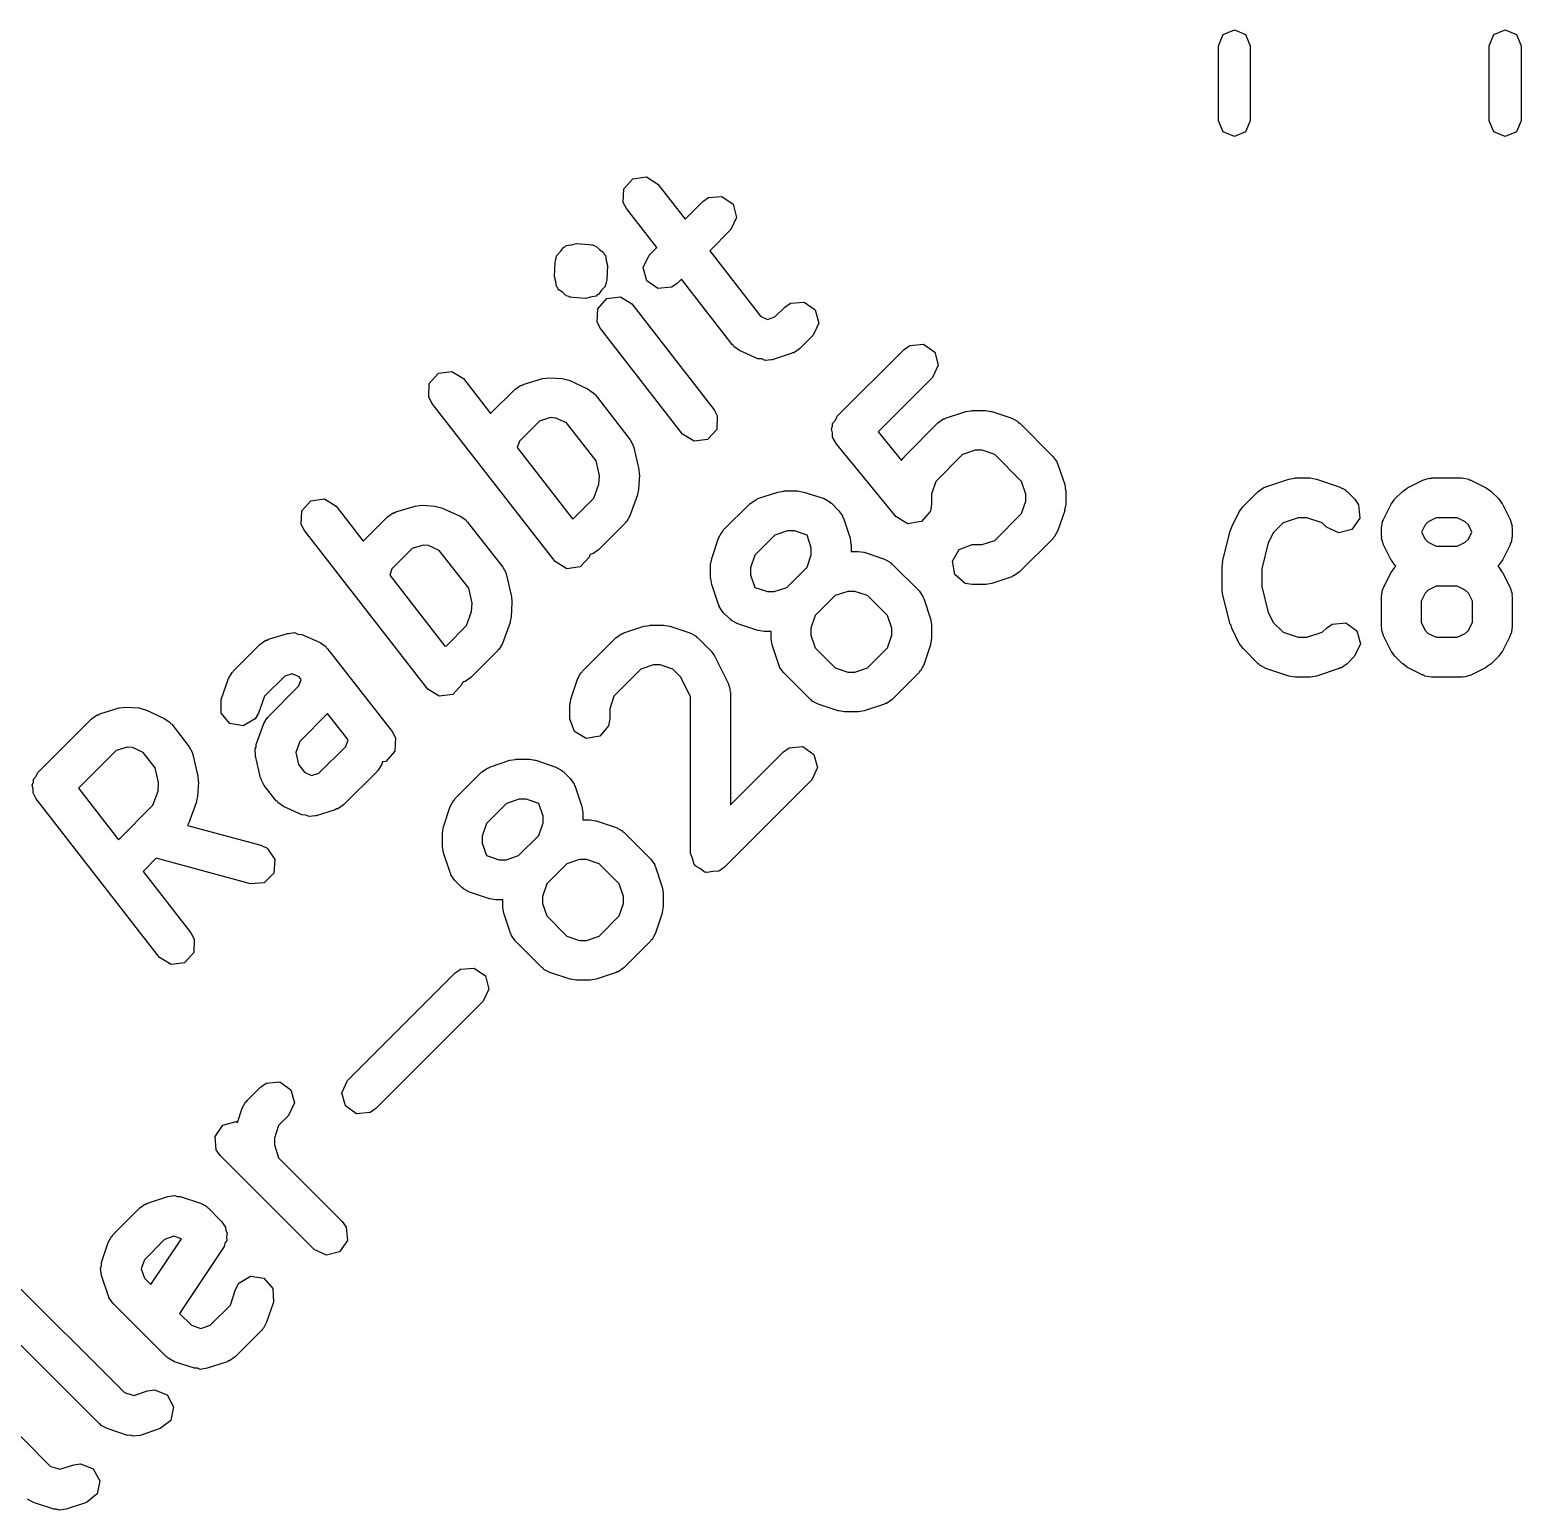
# Model space of a CAD drawing. Extents: x 83.3 to 116.7, y -116.8 to -83.3.
# Drawn here: x 91.14 to 96.75, y -108.37 to -102.8 of the extents above; entities that cross this region are included whole.
import ezdxf

# ---------------------------------------------------------------- set-up
doc = ezdxf.new("R2010")
doc.units = 0
doc.layers.add('BLACK', color=7, linetype='CONTINUOUS')

msp = doc.modelspace()

# ---------------------------------------------------------------- linework, layer by layer
at = {"layer": 'BLACK', "linetype": 'CONTINUOUS'}
for p, q in [((95.6131, -102.859), (95.6307, -102.817)), ((95.6307, -102.817), (95.6731, -102.799)), ((95.6731, -102.799), (95.7155, -102.817)), ((95.7155, -102.817), (95.7331, -102.859)), ((96.6331, -102.859), (96.6507, -102.817)), ((96.6507, -102.817), (96.6931, -102.799)), ((96.6931, -102.799), (96.7355, -102.817)), ((96.7355, -102.817), (96.7531, -102.859)), ((95.6131, -103.141), (95.6131, -102.859)), ((95.7331, -102.859), (95.7331, -103.141)), ((96.6331, -103.141), (96.6331, -102.859)), ((96.7531, -102.859), (96.7531, -103.141)), ((95.6307, -103.183), (95.6131, -103.141)), ((95.7331, -103.141), (95.7155, -103.183)), ((96.6507, -103.183), (96.6331, -103.141)), ((96.7531, -103.141), (96.7355, -103.183)), ((95.6731, -103.201), (95.6307, -103.183)), ((95.7155, -103.183), (95.6731, -103.201)), ((96.6931, -103.201), (96.6507, -103.183)), ((96.7355, -103.183), (96.6931, -103.201)), ((93.3735, -103.398), (93.4079, -103.36)), ((93.4079, -103.36), (93.4587, -103.353)), ((93.4587, -103.353), (93.5021, -103.38)), ((93.5021, -103.38), (93.6047, -103.512)), ((93.3716, -103.449), (93.3735, -103.398)), ((93.6047, -103.512), (93.6708, -103.445)), ((93.6708, -103.445), (93.6922, -103.43)), ((93.6922, -103.43), (93.7433, -103.426)), ((93.7433, -103.426), (93.7853, -103.455)), ((93.3837, -103.472), (93.3716, -103.449)), ((93.4978, -103.619), (93.3837, -103.472)), ((93.7853, -103.455), (93.7986, -103.505)), ((93.7769, -103.551), (93.6975, -103.631)), ((93.7986, -103.505), (93.7769, -103.551)), ((93.1461, -103.618), (93.1515, -103.616)), ((93.1515, -103.616), (93.1553, -103.612)), ((93.1553, -103.612), (93.1562, -103.612)), ((93.1562, -103.612), (93.1568, -103.611)), ((93.1568, -103.611), (93.1764, -103.609)), ((93.1764, -103.609), (93.1954, -103.604)), ((93.1954, -103.604), (93.2427, -103.607)), ((93.2427, -103.607), (93.2518, -103.609)), ((93.2518, -103.609), (93.2551, -103.609)), ((93.2551, -103.609), (93.2579, -103.61)), ((93.2579, -103.61), (93.268, -103.613)), ((93.268, -103.613), (93.2819, -103.626)), ((93.1155, -103.674), (93.1179, -103.664)), ((93.1176, -103.66), (93.1194, -103.658)), ((93.1179, -103.664), (93.1176, -103.66)), ((93.1194, -103.658), (93.1209, -103.652)), ((93.1209, -103.652), (93.1209, -103.65)), ((93.1209, -103.65), (93.1213, -103.65)), ((93.1213, -103.65), (93.1215, -103.649)), ((93.1215, -103.649), (93.1351, -103.634)), ((93.1351, -103.634), (93.1461, -103.618)), ((93.2819, -103.626), (93.2979, -103.637)), ((93.2979, -103.637), (93.3, -103.644)), ((93.3, -103.644), (93.305, -103.648)), ((93.305, -103.648), (93.3071, -103.668)), ((93.3071, -103.668), (93.3126, -103.686)), ((93.4471, -103.694), (93.4688, -103.647)), ((93.4688, -103.647), (93.4978, -103.619)), ((93.6975, -103.631), (93.8885, -103.877)), ((93.1124, -103.728), (93.1155, -103.674)), ((93.1179, -103.746), (93.1124, -103.728)), ((93.3126, -103.686), (93.3095, -103.74)), ((93.4604, -103.744), (93.4471, -103.694)), ((93.1199, -103.765), (93.1179, -103.746)), ((93.125, -103.77), (93.1199, -103.765)), ((93.1271, -103.777), (93.125, -103.77)), ((93.1431, -103.787), (93.1271, -103.777)), ((93.2899, -103.779), (93.2789, -103.796)), ((93.3034, -103.765), (93.2899, -103.779)), ((93.3037, -103.764), (93.3034, -103.765)), ((93.3041, -103.763), (93.3037, -103.764)), ((93.3056, -103.756), (93.3041, -103.762)), ((93.3041, -103.762), (93.3041, -103.763)), ((93.3074, -103.753), (93.3056, -103.756)), ((93.3095, -103.74), (93.3071, -103.75)), ((93.3071, -103.75), (93.3074, -103.753)), ((93.5024, -103.773), (93.4604, -103.744)), ((93.5535, -103.768), (93.5024, -103.773)), ((93.5749, -103.754), (93.5535, -103.768)), ((93.5906, -103.738), (93.5749, -103.754)), ((93.7815, -103.983), (93.5906, -103.738)), ((93.157, -103.801), (93.1431, -103.787)), ((93.1671, -103.803), (93.157, -103.801)), ((93.1699, -103.805), (93.1671, -103.803)), ((93.1731, -103.805), (93.1699, -103.805)), ((93.1822, -103.807), (93.1731, -103.805)), ((93.2296, -103.81), (93.1822, -103.807)), ((93.2486, -103.805), (93.2296, -103.81)), ((93.2682, -103.802), (93.2486, -103.805)), ((93.2688, -103.802), (93.2682, -103.802)), ((93.2697, -103.802), (93.2688, -103.802)), ((93.2734, -103.797), (93.2697, -103.802)), ((93.2789, -103.796), (93.2734, -103.797)), ((93.2756, -103.849), (93.31, -103.811)), ((93.31, -103.811), (93.3608, -103.804)), ((93.3608, -103.804), (93.4043, -103.831)), ((93.4043, -103.831), (93.7136, -104.229)), ((93.9802, -103.843), (94.0015, -103.828)), ((94.0015, -103.828), (94.0527, -103.824)), ((94.0527, -103.824), (94.0947, -103.853)), ((93.2737, -103.9), (93.2756, -103.849)), ((93.8885, -103.877), (93.9154, -103.889)), ((93.9154, -103.889), (93.943, -103.88)), ((93.943, -103.88), (93.9802, -103.843)), ((94.0947, -103.853), (94.108, -103.903)), ((93.2859, -103.923), (93.2737, -103.9)), ((93.5952, -104.321), (93.2859, -103.923)), ((94.0863, -103.949), (94.0358, -104)), ((94.108, -103.903), (94.0863, -103.949)), ((93.7859, -103.986), (93.7815, -103.983)), ((93.7882, -103.991), (93.7859, -103.986)), ((93.8096, -104.006), (93.7882, -103.991)), ((93.8791, -104.037), (93.8096, -104.006)), ((94.0358, -104), (94.0144, -104.015)), ((94.1774, -104.254), (94.43, -104.002)), ((94.43, -104.002), (94.4513, -103.987)), ((94.4513, -103.987), (94.5024, -103.982)), ((94.5024, -103.982), (94.5445, -104.012)), ((93.8931, -104.038), (93.8791, -104.037)), ((93.9061, -104.044), (93.8931, -104.038)), ((93.9288, -104.041), (93.9061, -104.044)), ((93.9302, -104.041), (93.9288, -104.041)), ((93.9307, -104.041), (93.9302, -104.041)), ((93.932, -104.041), (93.9307, -104.041)), ((94.0046, -104.018), (93.932, -104.041)), ((94.009, -104.015), (94.0046, -104.018)), ((94.0144, -104.015), (94.009, -104.015)), ((94.5577, -104.061), (94.5361, -104.108)), ((94.5445, -104.012), (94.5577, -104.061)), ((92.6411, -104.13), (92.6755, -104.092)), ((92.6755, -104.092), (92.7263, -104.085)), ((92.7263, -104.085), (92.7698, -104.112)), ((92.7698, -104.112), (92.8723, -104.244)), ((92.9949, -104.134), (93.0675, -104.112)), ((93.0675, -104.112), (93.0934, -104.109)), ((93.0934, -104.109), (93.0939, -104.109)), ((93.0939, -104.109), (93.0944, -104.109)), ((93.0944, -104.109), (93.1417, -104.112)), ((93.1417, -104.112), (93.167, -104.118)), ((93.167, -104.118), (93.1673, -104.118)), ((93.1673, -104.118), (93.1678, -104.118)), ((93.1678, -104.118), (93.2372, -104.15)), ((94.5361, -104.108), (94.3315, -104.312)), ((92.6392, -104.181), (92.6411, -104.13)), ((92.8723, -104.244), (92.9637, -104.153)), ((92.9637, -104.153), (92.9851, -104.138)), ((92.9851, -104.138), (92.9905, -104.137)), ((92.9905, -104.137), (92.9949, -104.134)), ((93.2372, -104.15), (93.2587, -104.165)), ((93.2587, -104.165), (93.261, -104.169)), ((93.261, -104.169), (93.2654, -104.172)), ((93.2654, -104.172), (93.398, -104.343)), ((92.6514, -104.204), (92.6392, -104.181)), ((93.1154, -104.801), (92.6514, -104.204)), ((93.7136, -104.229), (93.7258, -104.252)), ((94.6613, -104.236), (94.6835, -104.233)), ((94.6835, -104.233), (94.6851, -104.232)), ((94.6851, -104.232), (94.7356, -104.232)), ((94.7356, -104.232), (94.7576, -104.236)), ((93.0566, -104.272), (92.9806, -104.348)), ((93.0981, -104.259), (93.0566, -104.272)), ((93.1181, -104.261), (93.0981, -104.259)), ((93.1583, -104.279), (93.1181, -104.261)), ((93.2694, -104.422), (93.1583, -104.279)), ((93.7258, -104.252), (93.7239, -104.303)), ((94.1602, -104.291), (94.1603, -104.281)), ((94.1603, -104.281), (94.1707, -104.269)), ((94.1707, -104.269), (94.1774, -104.254)), ((94.43, -104.406), (94.5563, -104.279)), ((94.5563, -104.279), (94.5776, -104.264)), ((94.5776, -104.264), (94.5821, -104.264)), ((94.5821, -104.264), (94.5856, -104.261)), ((94.5856, -104.261), (94.6613, -104.236)), ((94.7576, -104.236), (94.7593, -104.236)), ((94.7593, -104.236), (94.835, -104.261)), ((94.835, -104.261), (94.8579, -104.274)), ((94.8579, -104.274), (94.8603, -104.278)), ((94.8603, -104.278), (94.8644, -104.279)), ((94.8644, -104.279), (94.9906, -104.406)), ((93.398, -104.343), (93.4101, -104.366)), ((93.6387, -104.348), (93.5952, -104.321)), ((93.6895, -104.341), (93.6387, -104.348)), ((93.7239, -104.303), (93.6895, -104.341)), ((94.1558, -104.301), (94.1602, -104.291)), ((94.1599, -104.316), (94.1558, -104.301)), ((94.1597, -104.332), (94.1599, -104.316)), ((94.1682, -104.347), (94.1597, -104.332)), ((94.169, -104.35), (94.1682, -104.347)), ((94.3315, -104.312), (94.4199, -104.42)), ((92.9806, -104.348), (92.9719, -104.372)), ((92.9719, -104.372), (93.18, -104.64)), ((93.4101, -104.366), (93.41, -104.369)), ((93.41, -104.369), (93.4118, -104.372)), ((93.4118, -104.372), (93.4308, -104.454)), ((94.1705, -104.351), (94.169, -104.35)), ((94.1724, -104.355), (94.1705, -104.351)), ((94.3997, -104.633), (94.1724, -104.355)), ((94.6498, -104.398), (94.5486, -104.499)), ((94.6972, -104.382), (94.6498, -104.398)), ((94.7234, -104.382), (94.6972, -104.382)), ((94.7708, -104.398), (94.7234, -104.382)), ((94.872, -104.499), (94.7708, -104.398)), ((93.2822, -104.477), (93.2694, -104.422)), ((93.4308, -104.454), (93.4317, -104.472)), ((94.4199, -104.42), (94.4243, -104.412)), ((94.4243, -104.412), (94.4281, -104.41)), ((94.4281, -104.41), (94.43, -104.406)), ((94.9906, -104.406), (95.0056, -104.427)), ((95.0056, -104.427), (95.006, -104.432)), ((95.006, -104.432), (95.0087, -104.435)), ((95.0087, -104.435), (95.034, -104.511)), ((93.2612, -104.562), (93.2803, -104.509)), ((93.2803, -104.509), (93.2822, -104.477)), ((93.4326, -104.475), (93.4294, -104.529)), ((93.4317, -104.472), (93.4326, -104.475)), ((94.5486, -104.499), (94.5328, -104.547)), ((94.8878, -104.547), (94.872, -104.499)), ((95.034, -104.511), (95.0373, -104.533)), ((95.7921, -104.519), (95.8778, -104.49)), ((95.8778, -104.49), (95.9, -104.487)), ((95.9, -104.487), (95.9015, -104.486)), ((95.9015, -104.486), (95.9587, -104.486)), ((95.9587, -104.486), (95.9807, -104.49)), ((95.9807, -104.49), (95.9824, -104.49)), ((95.9824, -104.49), (96.0681, -104.519)), ((96.3251, -104.523), (96.3823, -104.494)), ((96.3823, -104.494), (96.4072, -104.487)), ((96.4072, -104.487), (96.4116, -104.488)), ((96.4116, -104.488), (96.4158, -104.486)), ((96.4158, -104.486), (96.5301, -104.486)), ((96.5301, -104.486), (96.5557, -104.491)), ((96.5557, -104.491), (96.5592, -104.494)), ((96.5592, -104.494), (96.5636, -104.494)), ((96.5636, -104.494), (96.6208, -104.523)), ((92.1957, -104.572), (92.2465, -104.565)), ((92.2465, -104.565), (92.29, -104.592)), ((93.1853, -104.638), (93.2612, -104.562)), ((93.4251, -104.55), (93.3967, -104.629)), ((93.4294, -104.529), (93.4251, -104.547)), ((93.4251, -104.547), (93.4251, -104.55)), ((93.8491, -104.582), (93.8705, -104.568)), ((93.8705, -104.568), (93.875, -104.567)), ((93.875, -104.567), (93.8785, -104.564)), ((93.8785, -104.564), (93.9542, -104.539)), ((93.9542, -104.539), (93.9764, -104.536)), ((93.9764, -104.536), (93.9779, -104.535)), ((93.9779, -104.535), (94.0285, -104.535)), ((94.0285, -104.535), (94.0505, -104.539)), ((94.0505, -104.539), (94.0522, -104.539)), ((94.0522, -104.539), (94.1279, -104.564)), ((94.1279, -104.564), (94.1508, -104.577)), ((94.5328, -104.547), (94.5328, -104.585)), ((94.8878, -104.573), (94.8878, -104.547)), ((95.0373, -104.533), (95.0378, -104.535)), ((95.0378, -104.535), (95.0378, -104.585)), ((95.7056, -104.594), (95.7628, -104.537)), ((95.7628, -104.537), (95.7841, -104.522)), ((95.7841, -104.522), (95.7886, -104.521)), ((95.7886, -104.521), (95.7921, -104.519)), ((96.0681, -104.519), (96.091, -104.531)), ((96.091, -104.531), (96.0934, -104.535)), ((96.0934, -104.535), (96.0974, -104.537)), ((96.0974, -104.537), (96.126, -104.565)), ((96.126, -104.565), (96.1409, -104.587)), ((96.263, -104.585), (96.2764, -104.567)), ((96.2764, -104.567), (96.2771, -104.565)), ((96.2771, -104.565), (96.3056, -104.537)), ((96.3056, -104.537), (96.324, -104.524)), ((96.324, -104.524), (96.3251, -104.523)), ((96.6208, -104.523), (96.6388, -104.536)), ((96.6388, -104.536), (96.6403, -104.537)), ((96.6403, -104.537), (96.6688, -104.565)), ((96.6688, -104.565), (96.6817, -104.584)), ((92.1594, -104.661), (92.1613, -104.61)), ((92.1613, -104.61), (92.1957, -104.572)), ((92.29, -104.592), (92.3925, -104.724)), ((92.4839, -104.632), (92.5053, -104.617)), ((92.5053, -104.617), (92.5107, -104.617)), ((92.5107, -104.617), (92.5151, -104.614)), ((92.5151, -104.614), (92.5877, -104.592)), ((92.5877, -104.592), (92.6136, -104.588)), ((92.6136, -104.588), (92.6141, -104.589)), ((92.6141, -104.589), (92.6145, -104.588)), ((92.6145, -104.588), (92.6619, -104.592)), ((92.6619, -104.592), (92.6872, -104.598)), ((92.6872, -104.598), (92.6875, -104.598)), ((92.6875, -104.598), (92.6879, -104.598)), ((92.6879, -104.598), (92.7574, -104.63)), ((93.7481, -104.683), (93.8491, -104.582)), ((94.1508, -104.577), (94.1532, -104.581)), ((94.1532, -104.581), (94.1572, -104.582)), ((94.1572, -104.582), (94.1825, -104.608)), ((94.1825, -104.608), (94.1974, -104.629)), ((94.5279, -104.612), (94.5115, -104.631)), ((94.5282, -104.611), (94.5279, -104.611)), ((94.5279, -104.611), (94.5279, -104.612)), ((94.5328, -104.585), (94.5282, -104.611)), ((94.7708, -104.721), (94.872, -104.62)), ((94.872, -104.62), (94.8878, -104.573)), ((95.034, -104.609), (95.0087, -104.684)), ((95.0378, -104.585), (95.0339, -104.607)), ((95.0339, -104.607), (95.034, -104.609)), ((95.663, -104.67), (95.6916, -104.613)), ((95.6916, -104.613), (95.7049, -104.595)), ((95.7049, -104.595), (95.7056, -104.594)), ((96.1409, -104.587), (96.1454, -104.638)), ((96.2344, -104.642), (96.263, -104.585)), ((96.6817, -104.584), (96.6829, -104.585)), ((96.6829, -104.585), (96.7115, -104.642)), ((92.1715, -104.684), (92.1594, -104.661)), ((92.6356, -105.281), (92.1715, -104.684)), ((92.3925, -104.724), (92.4839, -104.632)), ((92.7574, -104.63), (92.7789, -104.644)), ((92.7789, -104.644), (92.7811, -104.649)), ((92.7811, -104.649), (92.7856, -104.652)), ((92.7856, -104.652), (92.9181, -104.822)), ((93.18, -104.64), (93.1853, -104.638)), ((93.3792, -104.656), (93.2782, -104.757)), ((93.3807, -104.653), (93.3792, -104.656)), ((93.3838, -104.651), (93.3807, -104.653)), ((93.3967, -104.629), (93.3838, -104.651)), ((93.7462, -104.688), (93.7481, -104.683)), ((94.1974, -104.629), (94.1978, -104.634)), ((94.1978, -104.634), (94.2006, -104.637)), ((94.2006, -104.637), (94.2259, -104.713)), ((94.4001, -104.633), (94.3997, -104.633)), ((94.4003, -104.633), (94.4001, -104.633)), ((94.4222, -104.646), (94.4003, -104.633)), ((94.4438, -104.659), (94.4222, -104.646)), ((94.4443, -104.659), (94.4438, -104.659)), ((94.4447, -104.659), (94.4443, -104.659)), ((94.4696, -104.654), (94.4447, -104.659)), ((94.4945, -104.65), (94.4696, -104.654)), ((94.4948, -104.65), (94.4945, -104.65)), ((94.4953, -104.65), (94.4948, -104.65)), ((94.5115, -104.631), (94.4953, -104.65)), ((95.0087, -104.684), (94.9963, -104.707)), ((95.6573, -104.686), (95.6626, -104.674)), ((95.6626, -104.674), (95.663, -104.67)), ((95.8563, -104.655), (95.8203, -104.691)), ((95.9137, -104.636), (95.8563, -104.655)), ((95.9465, -104.636), (95.9137, -104.636)), ((96.0039, -104.655), (95.9465, -104.636)), ((96.0199, -104.671), (96.0039, -104.655)), ((96.0664, -104.693), (96.0199, -104.671)), ((96.116, -104.68), (96.0664, -104.693)), ((96.1454, -104.638), (96.116, -104.68)), ((96.2265, -104.675), (96.231, -104.65)), ((96.2265, -104.704), (96.2265, -104.675)), ((96.231, -104.65), (96.2339, -104.646)), ((96.2339, -104.646), (96.2344, -104.642)), ((96.3917, -104.663), (96.3782, -104.69)), ((96.4031, -104.651), (96.3917, -104.663)), ((96.4335, -104.636), (96.4031, -104.651)), ((96.5124, -104.636), (96.4335, -104.636)), ((96.5428, -104.651), (96.5124, -104.636)), ((96.5542, -104.663), (96.5428, -104.651)), ((96.5677, -104.69), (96.5542, -104.663)), ((96.7115, -104.642), (96.7189, -104.667)), ((96.7189, -104.667), (96.7178, -104.671)), ((96.7178, -104.671), (96.7194, -104.675)), ((96.7194, -104.675), (96.7194, -104.704)), ((92.6183, -104.739), (92.5767, -104.752)), ((92.6383, -104.74), (92.6183, -104.739)), ((92.6785, -104.759), (92.6383, -104.74)), ((93.7048, -104.789), (93.73, -104.713)), ((93.73, -104.713), (93.7424, -104.69)), ((93.7424, -104.69), (93.7462, -104.688)), ((93.9427, -104.701), (93.8667, -104.777)), ((93.9901, -104.685), (93.9427, -104.701)), ((94.0163, -104.685), (93.9901, -104.685)), ((94.0637, -104.701), (94.0163, -104.685)), ((94.0639, -104.701), (94.0637, -104.701)), ((94.0797, -104.749), (94.0639, -104.701)), ((94.2259, -104.713), (94.2292, -104.735)), ((94.2292, -104.735), (94.2297, -104.737)), ((94.2297, -104.737), (94.2297, -104.763)), ((94.6368, -104.755), (94.6851, -104.737)), ((94.6851, -104.737), (94.7234, -104.737)), ((94.7234, -104.737), (94.7708, -104.721)), ((94.9906, -104.714), (94.8644, -104.84)), ((94.9925, -104.71), (94.9906, -104.714)), ((94.9963, -104.707), (94.9925, -104.71)), ((95.6288, -104.8), (95.6573, -104.686)), ((95.8009, -104.73), (95.7765, -104.828)), ((95.8203, -104.691), (95.8009, -104.73)), ((96.2281, -104.708), (96.2265, -104.704)), ((96.227, -104.713), (96.2281, -104.708)), ((96.2344, -104.738), (96.227, -104.713)), ((96.263, -104.795), (96.2344, -104.738)), ((96.3782, -104.69), (96.3917, -104.717)), ((96.3917, -104.717), (96.4031, -104.728)), ((96.4031, -104.728), (96.4335, -104.743)), ((96.5124, -104.743), (96.5428, -104.728)), ((96.5428, -104.728), (96.5542, -104.717)), ((96.5542, -104.717), (96.5677, -104.69)), ((96.7115, -104.738), (96.6829, -104.795)), ((96.712, -104.733), (96.7115, -104.738)), ((96.7149, -104.73), (96.712, -104.733)), ((96.7194, -104.704), (96.7149, -104.73)), ((92.5767, -104.752), (92.5008, -104.828)), ((92.7896, -104.901), (92.6785, -104.759)), ((93.2441, -104.783), (93.2097, -104.821)), ((93.2443, -104.777), (93.2441, -104.783)), ((93.247, -104.776), (93.2443, -104.777)), ((93.2513, -104.773), (93.247, -104.776)), ((93.2568, -104.772), (93.2513, -104.773)), ((93.2782, -104.757), (93.2568, -104.772)), ((93.7009, -104.812), (93.7048, -104.79)), ((93.7048, -104.79), (93.7048, -104.789)), ((93.8667, -104.777), (93.8509, -104.824)), ((94.0639, -104.822), (94.0797, -104.775)), ((94.0797, -104.775), (94.0797, -104.749)), ((94.2297, -104.763), (94.2557, -104.763)), ((94.2557, -104.763), (94.2778, -104.766)), ((94.2778, -104.766), (94.2795, -104.766)), ((94.2795, -104.766), (94.3552, -104.792)), ((94.3552, -104.792), (94.3781, -104.804)), ((94.6112, -104.799), (94.6368, -104.755)), ((96.2642, -104.796), (96.263, -104.795)), ((96.2771, -104.814), (96.2642, -104.796)), ((96.4335, -104.743), (96.5124, -104.743)), ((96.6829, -104.795), (96.6695, -104.813)), ((92.5008, -104.828), (92.4921, -104.852)), ((92.4921, -104.852), (92.7002, -105.119)), ((92.9181, -104.822), (92.9303, -104.845)), ((92.9303, -104.845), (92.9302, -104.849)), ((92.9302, -104.849), (92.932, -104.852)), ((92.932, -104.852), (92.951, -104.934)), ((93.1589, -104.828), (93.1154, -104.801)), ((93.2097, -104.821), (93.1589, -104.828)), ((93.7009, -104.863), (93.7009, -104.812)), ((93.8509, -104.824), (93.8509, -104.851)), ((93.8509, -104.851), (93.8667, -104.898)), ((93.9879, -104.898), (94.0639, -104.822)), ((94.3781, -104.804), (94.3805, -104.808)), ((94.3805, -104.808), (94.3845, -104.81)), ((94.3845, -104.81), (94.4855, -104.911)), ((94.6201, -104.85), (94.6112, -104.799)), ((94.6594, -104.883), (94.6201, -104.85)), ((94.8644, -104.84), (94.843, -104.855)), ((95.6265, -104.818), (95.6291, -104.804)), ((95.6265, -104.904), (95.6265, -104.818)), ((95.6291, -104.804), (95.6288, -104.8)), ((95.7765, -104.828), (95.7765, -104.895)), ((96.2344, -104.899), (96.263, -104.842)), ((96.263, -104.842), (96.2764, -104.824)), ((96.2764, -104.824), (96.2771, -104.822)), ((96.2812, -104.818), (96.2771, -104.814)), ((96.2771, -104.822), (96.2812, -104.818)), ((96.6688, -104.814), (96.6647, -104.818)), ((96.6647, -104.818), (96.6688, -104.822)), ((96.6695, -104.813), (96.6688, -104.814)), ((96.6688, -104.822), (96.6817, -104.841)), ((96.6817, -104.841), (96.6829, -104.842)), ((96.6829, -104.842), (96.7115, -104.899)), ((92.8024, -104.957), (92.7896, -104.901)), ((93.7015, -104.864), (93.7009, -104.863)), ((93.7048, -104.887), (93.7015, -104.864)), ((93.73, -104.962), (93.7048, -104.887)), ((93.8667, -104.898), (93.8669, -104.898)), ((93.8669, -104.898), (93.9144, -104.914)), ((93.9405, -104.914), (93.9879, -104.898)), ((94.6851, -104.887), (94.6594, -104.883)), ((94.7356, -104.887), (94.6851, -104.887)), ((94.7371, -104.887), (94.7356, -104.887)), ((94.7593, -104.883), (94.7371, -104.887)), ((94.835, -104.858), (94.7593, -104.883)), ((94.8385, -104.855), (94.835, -104.858)), ((94.843, -104.855), (94.8385, -104.855)), ((95.6277, -104.907), (95.6265, -104.904)), ((95.6288, -104.922), (95.6277, -104.907)), ((95.7765, -104.895), (95.8009, -104.992)), ((96.2265, -104.933), (96.231, -104.907)), ((96.231, -104.907), (96.2339, -104.904)), ((96.2339, -104.904), (96.2344, -104.899)), ((96.4335, -104.893), (96.4031, -104.909)), ((96.5124, -104.893), (96.4335, -104.893)), ((96.5428, -104.909), (96.5124, -104.893)), ((96.7115, -104.899), (96.7189, -104.924)), ((92.8005, -104.989), (92.8024, -104.957)), ((92.9527, -104.955), (92.9496, -105.009)), ((92.951, -104.934), (92.9519, -104.952)), ((92.9519, -104.952), (92.9527, -104.955)), ((93.7328, -104.966), (93.73, -104.962)), ((93.9144, -104.914), (93.9405, -104.914)), ((94.17, -104.928), (94.094, -105.004)), ((94.2174, -104.913), (94.17, -104.928)), ((94.2436, -104.913), (94.2174, -104.913)), ((94.291, -104.928), (94.2436, -104.913)), ((94.367, -105.004), (94.291, -104.928)), ((94.4855, -104.911), (94.5005, -104.932)), ((94.5005, -104.932), (94.5009, -104.937)), ((94.5009, -104.937), (94.5037, -104.94)), ((94.5037, -104.94), (94.5289, -105.016)), ((95.6573, -105.036), (95.6288, -104.922)), ((96.2265, -105.047), (96.2265, -104.933)), ((96.3917, -104.92), (96.3765, -104.95)), ((96.3765, -104.95), (96.3765, -105.029)), ((96.4031, -104.909), (96.3917, -104.92)), ((96.5542, -104.92), (96.5428, -104.909)), ((96.5694, -104.95), (96.5542, -104.92)), ((96.5694, -105.029), (96.5694, -104.95)), ((96.7189, -104.924), (96.7178, -104.928)), ((96.7178, -104.928), (96.7194, -104.933)), ((96.7194, -104.933), (96.7194, -105.047)), ((92.7814, -105.042), (92.8005, -104.989)), ((92.9496, -105.009), (92.9453, -105.027)), ((93.7332, -104.97), (93.7328, -104.966)), ((93.7481, -104.992), (93.7332, -104.97)), ((93.7734, -105.017), (93.7481, -104.992)), ((93.7775, -105.019), (93.7734, -105.017)), ((93.7798, -105.023), (93.7775, -105.019)), ((94.094, -105.004), (94.0782, -105.052)), ((94.3828, -105.052), (94.367, -105.004)), ((94.5289, -105.016), (94.5322, -105.038)), ((95.8009, -104.992), (95.8203, -105.031)), ((92.0353, -105.093), (92.1079, -105.071)), ((92.1079, -105.071), (92.1091, -105.071)), ((92.1091, -105.071), (92.1096, -105.071)), ((92.1096, -105.071), (92.1111, -105.071)), ((92.1111, -105.071), (92.1338, -105.068)), ((92.1338, -105.068), (92.1467, -105.074)), ((92.1467, -105.074), (92.1608, -105.075)), ((92.1608, -105.075), (92.2302, -105.106)), ((92.7055, -105.118), (92.7814, -105.042)), ((92.9453, -105.03), (92.9169, -105.109)), ((92.9453, -105.027), (92.9453, -105.03)), ((93.3441, -105.088), (93.3654, -105.073)), ((93.3654, -105.073), (93.3699, -105.072)), ((93.3699, -105.072), (93.3734, -105.069)), ((93.3734, -105.069), (93.4492, -105.044)), ((93.4492, -105.044), (93.4713, -105.041)), ((93.4713, -105.041), (93.4729, -105.04)), ((93.4729, -105.04), (93.5234, -105.04)), ((93.5234, -105.04), (93.5455, -105.044)), ((93.5455, -105.044), (93.5471, -105.044)), ((93.5471, -105.044), (93.6229, -105.069)), ((93.6229, -105.069), (93.6458, -105.082)), ((93.8027, -105.035), (93.7798, -105.023)), ((93.8785, -105.06), (93.8027, -105.035)), ((93.8801, -105.06), (93.8785, -105.06)), ((93.9022, -105.064), (93.8801, -105.06)), ((93.9282, -105.064), (93.9022, -105.064)), ((93.9282, -105.09), (93.9282, -105.064)), ((94.0782, -105.052), (94.0782, -105.078)), ((94.3828, -105.078), (94.3828, -105.052)), ((94.5322, -105.038), (94.5328, -105.04)), ((94.5328, -105.04), (94.5328, -105.09)), ((95.6593, -105.039), (95.6573, -105.036)), ((95.663, -105.052), (95.6593, -105.039)), ((95.6916, -105.109), (95.663, -105.052)), ((95.8203, -105.031), (95.8563, -105.067)), ((95.8563, -105.067), (95.9137, -105.086)), ((95.9465, -105.086), (96.0039, -105.067)), ((96.0039, -105.067), (96.0199, -105.051)), ((96.0199, -105.051), (96.0413, -105.036)), ((96.0413, -105.036), (96.0924, -105.032)), ((96.0924, -105.032), (96.1344, -105.061)), ((96.1344, -105.061), (96.1477, -105.111)), ((96.2281, -105.051), (96.2265, -105.047)), ((96.227, -105.055), (96.2281, -105.051)), ((96.2344, -105.08), (96.227, -105.055)), ((96.3765, -105.029), (96.3917, -105.06)), ((96.3917, -105.06), (96.4031, -105.071)), ((96.4031, -105.071), (96.4335, -105.086)), ((96.5124, -105.086), (96.5428, -105.071)), ((96.5428, -105.071), (96.5542, -105.06)), ((96.5542, -105.06), (96.5694, -105.029)), ((96.712, -105.076), (96.7115, -105.08)), ((96.7149, -105.073), (96.712, -105.076)), ((96.7194, -105.047), (96.7149, -105.073)), ((91.9031, -105.213), (92.0041, -105.112)), ((92.0041, -105.112), (92.0254, -105.097)), ((92.0254, -105.097), (92.0309, -105.097)), ((92.0309, -105.097), (92.0353, -105.093)), ((92.2302, -105.106), (92.2517, -105.121)), ((92.2517, -105.121), (92.254, -105.126)), ((92.254, -105.126), (92.2584, -105.129)), ((92.2584, -105.129), (92.5015, -105.441)), ((92.7002, -105.119), (92.7055, -105.118)), ((92.9009, -105.133), (92.8993, -105.136)), ((92.9039, -105.131), (92.9009, -105.133)), ((92.9169, -105.109), (92.9039, -105.131)), ((93.2178, -105.214), (93.3441, -105.088)), ((93.6458, -105.082), (93.6481, -105.086)), ((93.6481, -105.086), (93.6522, -105.088)), ((93.6522, -105.088), (93.7027, -105.138)), ((93.9288, -105.092), (93.9282, -105.09)), ((93.932, -105.114), (93.9288, -105.092)), ((93.9573, -105.19), (93.932, -105.114)), ((94.0782, -105.078), (94.094, -105.125)), ((94.094, -105.125), (94.17, -105.201)), ((94.291, -105.201), (94.367, -105.125)), ((94.367, -105.125), (94.3828, -105.078)), ((94.5289, -105.114), (94.5037, -105.19)), ((94.5328, -105.09), (94.5289, -105.112)), ((94.5289, -105.112), (94.5289, -105.114)), ((95.6928, -105.11), (95.6916, -105.109)), ((95.7056, -105.128), (95.6928, -105.11)), ((95.7628, -105.186), (95.7056, -105.128)), ((95.9137, -105.086), (95.9465, -105.086)), ((96.1477, -105.111), (96.126, -105.157)), ((96.263, -105.138), (96.2344, -105.08)), ((96.4335, -105.086), (96.5124, -105.086)), ((96.7115, -105.08), (96.6829, -105.138)), ((92.8993, -105.136), (92.7983, -105.237)), ((93.7027, -105.138), (93.7155, -105.156)), ((93.7155, -105.156), (93.7167, -105.158)), ((93.7167, -105.158), (93.7672, -105.259)), ((95.7668, -105.188), (95.7628, -105.186)), ((95.7692, -105.191), (95.7668, -105.188)), ((96.0974, -105.186), (96.0761, -105.201)), ((96.126, -105.157), (96.0974, -105.186)), ((96.2642, -105.139), (96.263, -105.138)), ((96.2771, -105.157), (96.2642, -105.139)), ((96.3056, -105.186), (96.2771, -105.157)), ((96.3071, -105.186), (96.3056, -105.186)), ((96.3251, -105.2), (96.3071, -105.186)), ((96.6403, -105.186), (96.6219, -105.198)), ((96.6688, -105.157), (96.6403, -105.186)), ((96.6695, -105.156), (96.6688, -105.157)), ((96.6829, -105.138), (96.6695, -105.156)), ((91.8571, -105.32), (91.8855, -105.241)), ((91.8855, -105.241), (91.8985, -105.218)), ((91.8985, -105.218), (91.9016, -105.216)), ((91.9016, -105.216), (91.9031, -105.213)), ((92.0969, -105.232), (92.021, -105.307)), ((92.1245, -105.223), (92.0969, -105.232)), ((92.1513, -105.235), (92.1245, -105.223)), ((92.1501, -105.269), (92.1588, -105.245)), ((92.1588, -105.245), (92.1513, -105.235)), ((92.7983, -105.237), (92.777, -105.252)), ((93.1744, -105.319), (93.1997, -105.243)), ((93.1997, -105.243), (93.2121, -105.22)), ((93.2121, -105.22), (93.2159, -105.218)), ((93.2159, -105.218), (93.2178, -105.214)), ((93.4376, -105.206), (93.3364, -105.307)), ((93.485, -105.19), (93.4376, -105.206)), ((93.5112, -105.19), (93.485, -105.19)), ((93.5586, -105.206), (93.5112, -105.19)), ((93.588, -105.236), (93.5586, -105.206)), ((93.6252, -105.31), (93.588, -105.236)), ((93.9601, -105.193), (93.9573, -105.19)), ((93.9605, -105.198), (93.9601, -105.193)), ((93.9754, -105.219), (93.9605, -105.198)), ((94.0764, -105.32), (93.9754, -105.219)), ((94.17, -105.201), (94.2174, -105.217)), ((94.2174, -105.217), (94.2436, -105.217)), ((94.2436, -105.217), (94.291, -105.201)), ((94.4855, -105.219), (94.3845, -105.32)), ((94.4874, -105.215), (94.4855, -105.219)), ((94.4913, -105.212), (94.4874, -105.215)), ((94.5037, -105.19), (94.4913, -105.212)), ((95.7921, -105.204), (95.7692, -105.191)), ((95.8778, -105.232), (95.7921, -105.204)), ((95.8794, -105.232), (95.8778, -105.232)), ((95.9015, -105.236), (95.8794, -105.232)), ((95.9587, -105.236), (95.9015, -105.236)), ((95.9602, -105.236), (95.9587, -105.236)), ((95.9824, -105.232), (95.9602, -105.236)), ((96.0681, -105.204), (95.9824, -105.232)), ((96.0716, -105.201), (96.0681, -105.204)), ((96.0761, -105.201), (96.0716, -105.201)), ((96.3823, -105.228), (96.3251, -105.2)), ((96.3867, -105.229), (96.3823, -105.228)), ((96.3902, -105.232), (96.3867, -105.229)), ((96.4158, -105.236), (96.3902, -105.232)), ((96.5301, -105.236), (96.4158, -105.236)), ((96.5343, -105.235), (96.5301, -105.236)), ((96.5387, -105.236), (96.5343, -105.235)), ((96.5636, -105.228), (96.5387, -105.236)), ((96.6208, -105.2), (96.5636, -105.228)), ((96.6219, -105.198), (96.6208, -105.2)), ((92.0357, -105.384), (92.1501, -105.269)), ((92.679, -105.308), (92.6356, -105.281)), ((92.7299, -105.301), (92.679, -105.308)), ((92.7643, -105.263), (92.7299, -105.301)), ((92.7645, -105.257), (92.7643, -105.263)), ((92.7671, -105.256), (92.7645, -105.257)), ((92.7715, -105.253), (92.7671, -105.256)), ((92.777, -105.252), (92.7715, -105.253)), ((93.7672, -105.259), (93.7747, -105.284)), ((93.7747, -105.284), (93.7736, -105.288)), ((93.7736, -105.288), (93.7752, -105.292)), ((93.7752, -105.292), (93.7752, -105.717)), ((91.4008, -105.374), (91.4734, -105.352)), ((91.4734, -105.352), (91.4993, -105.349)), ((91.4993, -105.349), (91.4997, -105.349)), ((91.4997, -105.349), (91.5002, -105.349)), ((91.5002, -105.349), (91.5476, -105.352)), ((91.5476, -105.352), (91.5729, -105.359)), ((91.8573, -105.371), (91.8571, -105.32)), ((92.021, -105.307), (91.9983, -105.371)), ((93.1706, -105.343), (93.1745, -105.321)), ((93.1706, -105.393), (93.1706, -105.343)), ((93.1745, -105.321), (93.1744, -105.319)), ((93.3364, -105.307), (93.3206, -105.355)), ((93.3206, -105.355), (93.3206, -105.393)), ((93.6252, -105.898), (93.6252, -105.31)), ((94.0805, -105.322), (94.0764, -105.32)), ((94.0828, -105.326), (94.0805, -105.322)), ((94.1058, -105.338), (94.0828, -105.326)), ((94.1815, -105.363), (94.1058, -105.338)), ((94.3552, -105.338), (94.2795, -105.363)), ((94.3587, -105.335), (94.3552, -105.338)), ((94.3632, -105.335), (94.3587, -105.335)), ((94.3845, -105.32), (94.3632, -105.335)), ((91.1676, -105.595), (91.3696, -105.393)), ((91.3696, -105.393), (91.3909, -105.378)), ((91.3909, -105.378), (91.3964, -105.378)), ((91.3964, -105.378), (91.4008, -105.374)), ((91.5729, -105.359), (91.5732, -105.359)), ((91.5732, -105.359), (91.5736, -105.359)), ((91.5736, -105.359), (91.6431, -105.391)), ((91.6431, -105.391), (91.6645, -105.405)), ((91.6645, -105.405), (91.6668, -105.41)), ((91.6668, -105.41), (91.6712, -105.413)), ((91.6712, -105.413), (91.7375, -105.498)), ((91.8904, -105.41), (91.8573, -105.371)), ((91.941, -105.419), (91.8904, -105.41)), ((91.9853, -105.393), (91.941, -105.419)), ((91.9983, -105.371), (91.9853, -105.393)), ((91.9897, -105.49), (92.0181, -105.411)), ((92.0181, -105.411), (92.0311, -105.389)), ((92.0311, -105.389), (92.0342, -105.387)), ((92.0342, -105.387), (92.0357, -105.384)), ((92.2584, -105.373), (92.1536, -105.478)), ((92.3356, -105.472), (92.2584, -105.373)), ((93.1881, -105.441), (93.1706, -105.393)), ((93.3206, -105.393), (93.3161, -105.419)), ((94.1831, -105.363), (94.1815, -105.363)), ((94.2052, -105.367), (94.1831, -105.363)), ((94.2557, -105.367), (94.2052, -105.367)), ((94.2573, -105.367), (94.2557, -105.367)), ((94.2795, -105.363), (94.2573, -105.367)), ((92.5015, -105.441), (92.5136, -105.464)), ((92.5136, -105.464), (92.5117, -105.515)), ((93.2326, -105.467), (93.1881, -105.441)), ((93.2831, -105.458), (93.2326, -105.467)), ((93.3161, -105.419), (93.2831, -105.458)), ((91.4624, -105.512), (91.3204, -105.654)), ((91.5039, -105.5), (91.4624, -105.512)), ((91.524, -105.501), (91.5039, -105.5)), ((91.5642, -105.519), (91.524, -105.501)), ((91.609, -105.577), (91.5642, -105.519)), ((91.7375, -105.498), (91.7497, -105.521)), ((91.7497, -105.521), (91.7496, -105.524)), ((91.7496, -105.524), (91.7514, -105.527)), ((91.9858, -105.506), (91.9898, -105.499)), ((91.9872, -105.532), (91.9858, -105.506)), ((91.9898, -105.499), (91.9897, -105.49)), ((92.1536, -105.478), (92.1383, -105.52)), ((92.1383, -105.52), (92.1486, -105.565)), ((92.2257, -105.598), (92.3269, -105.497)), ((92.3269, -105.497), (92.3356, -105.472)), ((92.5117, -105.515), (92.4773, -105.554)), ((93.7752, -105.717), (93.9754, -105.517)), ((93.9754, -105.517), (93.9968, -105.502)), ((93.9968, -105.502), (94.0479, -105.497)), ((94.0479, -105.497), (94.0899, -105.527)), ((91.6218, -105.632), (91.609, -105.577)), ((91.7514, -105.527), (91.7703, -105.609)), ((92.0061, -105.615), (91.9872, -105.532)), ((92.1486, -105.565), (92.1713, -105.594)), ((92.4623, -105.563), (92.4494, -105.586)), ((92.4652, -105.555), (92.4623, -105.563)), ((92.4773, -105.554), (92.4652, -105.555)), ((92.839, -105.593), (92.8603, -105.578)), ((92.8603, -105.578), (92.8648, -105.577)), ((92.8648, -105.577), (92.8683, -105.575)), ((92.8683, -105.575), (92.9441, -105.549)), ((92.9441, -105.549), (92.9663, -105.546)), ((92.9663, -105.546), (92.9678, -105.545)), ((92.9678, -105.545), (93.0183, -105.545)), ((93.0183, -105.545), (93.0404, -105.549)), ((93.0404, -105.549), (93.042, -105.549)), ((93.042, -105.549), (93.1178, -105.575)), ((93.1178, -105.575), (93.1407, -105.587)), ((94.1032, -105.576), (94.0815, -105.623)), ((94.0899, -105.527), (94.1032, -105.576)), ((91.1459, -105.642), (91.1507, -105.631)), ((91.1507, -105.631), (91.1511, -105.62)), ((91.1511, -105.62), (91.1612, -105.609)), ((91.1612, -105.609), (91.1676, -105.595)), ((91.6199, -105.665), (91.6218, -105.632)), ((91.7721, -105.631), (91.769, -105.684)), ((91.7703, -105.609), (91.7713, -105.628)), ((91.7713, -105.628), (91.7721, -105.631)), ((92.008, -105.617), (92.0061, -105.615)), ((92.0078, -105.621), (92.008, -105.617)), ((92.02, -105.644), (92.0078, -105.621)), ((92.1713, -105.594), (92.1981, -105.606)), ((92.1981, -105.606), (92.2257, -105.598)), ((92.4448, -105.591), (92.3185, -105.717)), ((92.4463, -105.588), (92.4448, -105.591)), ((92.4494, -105.586), (92.4463, -105.588)), ((92.738, -105.694), (92.839, -105.593)), ((93.1407, -105.587), (93.143, -105.591)), ((93.143, -105.591), (93.1471, -105.593)), ((93.1471, -105.593), (93.1723, -105.618)), ((93.1723, -105.618), (93.1873, -105.639)), ((94.0815, -105.623), (93.7532, -105.951)), ((91.1498, -105.656), (91.1459, -105.642)), ((91.1492, -105.671), (91.1498, -105.656)), ((91.1585, -105.689), (91.1492, -105.671)), ((91.1592, -105.691), (91.1585, -105.689)), ((91.1602, -105.692), (91.1592, -105.691)), ((91.1614, -105.694), (91.1602, -105.692)), ((91.6254, -106.291), (91.1614, -105.694)), ((91.3204, -105.654), (91.4707, -105.848)), ((91.6008, -105.718), (91.6199, -105.665)), ((91.769, -105.684), (91.7647, -105.702)), ((92.0642, -105.701), (92.02, -105.644)), ((92.7361, -105.698), (92.738, -105.694)), ((92.98, -105.695), (92.9325, -105.711)), ((93.0061, -105.695), (92.98, -105.695)), ((93.0535, -105.711), (93.0061, -105.695)), ((93.1873, -105.639), (93.1877, -105.644)), ((93.1877, -105.644), (93.1905, -105.647)), ((93.1905, -105.647), (93.2157, -105.723)), ((91.4707, -105.848), (91.6008, -105.718)), ((91.7647, -105.705), (91.7363, -105.784)), ((91.7647, -105.702), (91.7647, -105.705)), ((92.0686, -105.703), (92.0642, -105.701)), ((92.0709, -105.708), (92.0686, -105.703)), ((92.0924, -105.723), (92.0709, -105.708)), ((92.1618, -105.754), (92.0924, -105.723)), ((92.2873, -105.736), (92.2147, -105.758)), ((92.2917, -105.732), (92.2873, -105.736)), ((92.2972, -105.732), (92.2917, -105.732)), ((92.3185, -105.717), (92.2972, -105.732)), ((92.6946, -105.799), (92.7199, -105.723)), ((92.7199, -105.723), (92.7323, -105.7)), ((92.7323, -105.7), (92.7361, -105.698)), ((92.9325, -105.711), (92.8566, -105.787)), ((93.0538, -105.711), (93.0535, -105.711)), ((93.0696, -105.759), (93.0538, -105.711)), ((93.2157, -105.723), (93.219, -105.745)), ((93.219, -105.745), (93.2196, -105.747)), ((93.2196, -105.747), (93.2196, -105.773)), ((91.7363, -105.784), (91.7302, -105.795)), ((91.7302, -105.795), (92.0072, -105.869)), ((92.1759, -105.755), (92.1618, -105.754)), ((92.1888, -105.761), (92.1759, -105.755)), ((92.2115, -105.758), (92.1888, -105.761)), ((92.213, -105.758), (92.2115, -105.758)), ((92.2135, -105.758), (92.213, -105.758)), ((92.2147, -105.758), (92.2135, -105.758)), ((92.6908, -105.822), (92.6947, -105.8)), ((92.6947, -105.8), (92.6946, -105.799)), ((92.8566, -105.787), (92.8408, -105.835)), ((93.0538, -105.832), (93.0696, -105.785)), ((93.0696, -105.785), (93.0696, -105.759)), ((93.2196, -105.773), (93.2456, -105.773)), ((93.2456, -105.773), (93.2677, -105.777)), ((93.2677, -105.777), (93.2693, -105.777)), ((93.2693, -105.777), (93.3451, -105.802)), ((93.3451, -105.802), (93.368, -105.814)), ((92.6908, -105.873), (92.6908, -105.822)), ((92.8408, -105.835), (92.8408, -105.861)), ((92.8408, -105.861), (92.8566, -105.908)), ((92.9778, -105.908), (93.0538, -105.832)), ((93.368, -105.814), (93.3703, -105.818)), ((93.3703, -105.818), (93.3744, -105.82)), ((93.3744, -105.82), (93.4754, -105.921)), ((91.6123, -105.918), (91.5635, -105.967)), ((91.9681, -106.014), (91.6123, -105.918)), ((92.0072, -105.869), (92.0308, -105.88)), ((92.0308, -105.88), (92.0602, -105.922)), ((92.6913, -105.874), (92.6908, -105.873)), ((92.6946, -105.897), (92.6913, -105.874)), ((92.7199, -105.972), (92.6946, -105.897)), ((92.8566, -105.908), (92.8568, -105.908)), ((92.8568, -105.908), (92.9042, -105.924)), ((92.9304, -105.924), (92.9778, -105.908)), ((93.6329, -105.919), (93.6252, -105.898)), ((93.6387, -105.941), (93.6329, -105.919)), ((91.5635, -105.967), (91.7438, -106.199)), ((92.0556, -105.974), (92.0193, -106.01)), ((92.0602, -105.922), (92.0556, -105.974)), ((92.7227, -105.976), (92.7199, -105.972)), ((92.9042, -105.924), (92.9304, -105.924)), ((93.1598, -105.939), (93.0839, -106.014)), ((93.2072, -105.923), (93.1598, -105.939)), ((93.2334, -105.923), (93.2072, -105.923)), ((93.2808, -105.939), (93.2334, -105.923)), ((93.3568, -106.014), (93.2808, -105.939)), ((93.4754, -105.921), (93.4903, -105.942)), ((93.4903, -105.942), (93.4907, -105.947)), ((93.4907, -105.947), (93.4935, -105.95)), ((93.4935, -105.95), (93.5188, -106.026)), ((93.6415, -105.943), (93.6387, -105.941)), ((93.6427, -105.946), (93.6415, -105.943)), ((93.6622, -105.958), (93.6427, -105.946)), ((93.6807, -105.971), (93.6622, -105.958)), ((93.6842, -105.97), (93.6807, -105.971)), ((93.6871, -105.972), (93.6842, -105.97)), ((93.7094, -105.968), (93.6871, -105.972)), ((93.7318, -105.966), (93.7094, -105.968)), ((93.7357, -105.964), (93.7318, -105.966)), ((93.7377, -105.963), (93.7357, -105.964)), ((93.7398, -105.961), (93.7377, -105.963)), ((93.7532, -105.951), (93.7398, -105.961)), ((92.0193, -106.01), (91.9681, -106.014)), ((92.723, -105.98), (92.7227, -105.976)), ((92.738, -106.002), (92.723, -105.98)), ((92.7632, -106.027), (92.738, -106.002)), ((92.7673, -106.029), (92.7632, -106.027)), ((92.7696, -106.033), (92.7673, -106.029)), ((93.0839, -106.014), (93.068, -106.062)), ((93.3726, -106.062), (93.3568, -106.014)), ((93.5188, -106.026), (93.5221, -106.048)), ((92.7926, -106.045), (92.7696, -106.033)), ((92.8683, -106.07), (92.7926, -106.045)), ((92.8699, -106.07), (92.8683, -106.07)), ((92.892, -106.074), (92.8699, -106.07)), ((92.918, -106.074), (92.892, -106.074)), ((92.918, -106.1), (92.918, -106.074)), ((93.068, -106.062), (93.068, -106.088)), ((93.068, -106.088), (93.0839, -106.135)), ((93.3568, -106.135), (93.3726, -106.088)), ((93.3726, -106.088), (93.3726, -106.062)), ((93.5221, -106.048), (93.5226, -106.05)), ((93.5226, -106.05), (93.5226, -106.1)), ((92.9186, -106.102), (92.918, -106.1)), ((92.9219, -106.124), (92.9186, -106.102)), ((92.9471, -106.2), (92.9219, -106.124)), ((93.0839, -106.135), (93.1598, -106.211)), ((93.2808, -106.211), (93.3568, -106.135)), ((93.5188, -106.124), (93.4935, -106.2)), ((93.5226, -106.1), (93.5187, -106.122)), ((93.5187, -106.122), (93.5188, -106.124)), ((91.7438, -106.199), (91.756, -106.222)), ((92.9499, -106.203), (92.9471, -106.2)), ((93.4935, -106.2), (93.4811, -106.223)), ((91.756, -106.222), (91.7541, -106.273)), ((92.9503, -106.208), (92.9499, -106.203)), ((92.9653, -106.229), (92.9503, -106.208)), ((93.0663, -106.33), (92.9653, -106.229)), ((93.1598, -106.211), (93.2072, -106.227)), ((93.2072, -106.227), (93.2334, -106.227)), ((93.2334, -106.227), (93.2808, -106.211)), ((93.4754, -106.229), (93.3744, -106.33)), ((93.4773, -106.225), (93.4754, -106.229)), ((93.4811, -106.223), (93.4773, -106.225)), ((91.6689, -106.318), (91.6254, -106.291)), ((91.7197, -106.311), (91.6689, -106.318)), ((91.7541, -106.273), (91.7197, -106.311)), ((92.3339, -106.754), (92.738, -106.35)), ((92.738, -106.35), (92.7593, -106.335)), ((92.7593, -106.335), (92.8104, -106.331)), ((92.8104, -106.331), (92.8525, -106.36)), ((92.8525, -106.36), (92.8657, -106.41)), ((93.0703, -106.332), (93.0663, -106.33)), ((93.0727, -106.336), (93.0703, -106.332)), ((93.0956, -106.348), (93.0727, -106.336)), ((93.1714, -106.373), (93.0956, -106.348)), ((93.3451, -106.348), (93.2693, -106.373)), ((93.3486, -106.345), (93.3451, -106.348)), ((93.353, -106.345), (93.3486, -106.345)), ((93.3744, -106.33), (93.353, -106.345)), ((92.8657, -106.41), (92.844, -106.456)), ((93.173, -106.373), (93.1714, -106.373)), ((93.1951, -106.377), (93.173, -106.373)), ((93.2456, -106.377), (93.1951, -106.377)), ((93.2471, -106.377), (93.2456, -106.377)), ((93.2693, -106.373), (93.2471, -106.377)), ((92.844, -106.456), (92.44, -106.86)), ((92.027, -106.765), (92.0781, -106.76)), ((92.0781, -106.76), (92.1201, -106.79)), ((92.3122, -106.801), (92.3339, -106.754)), ((91.9551, -106.83), (92.0056, -106.78)), ((92.0056, -106.78), (92.027, -106.765)), ((92.1201, -106.79), (92.1334, -106.839)), ((92.3255, -106.85), (92.3122, -106.801)), ((91.9194, -106.912), (91.937, -106.859)), ((91.937, -106.859), (91.9494, -106.836)), ((91.9494, -106.836), (91.9532, -106.834)), ((91.9532, -106.834), (91.9551, -106.83)), ((92.1334, -106.839), (92.1117, -106.886)), ((92.3675, -106.88), (92.3255, -106.85)), ((92.44, -106.86), (92.4186, -106.875)), ((91.8347, -106.965), (91.8641, -106.923)), ((91.8641, -106.923), (91.9137, -106.909)), ((91.9137, -106.909), (91.9194, -106.912)), ((92.0737, -106.924), (92.0579, -106.971)), ((92.1117, -106.886), (92.0737, -106.924)), ((92.4186, -106.875), (92.3675, -106.88)), ((91.8392, -107.016), (91.8347, -106.965)), ((92.0579, -106.971), (92.0579, -106.997)), ((91.8541, -107.037), (91.8392, -107.016)), ((92.2077, -107.391), (91.8541, -107.037)), ((92.0579, -106.997), (92.0737, -107.045)), ((92.0737, -107.045), (92.3137, -107.285)), ((91.5804, -107.216), (91.6561, -107.191)), ((91.6561, -107.191), (91.6819, -107.187)), ((91.6819, -107.187), (91.6923, -107.191)), ((91.6923, -107.191), (91.7036, -107.191)), ((91.7036, -107.191), (91.7793, -107.216)), ((91.45, -107.335), (91.5511, -107.234)), ((91.5511, -107.234), (91.5724, -107.219)), ((91.5724, -107.219), (91.5769, -107.219)), ((91.5769, -107.219), (91.5804, -107.216)), ((91.7793, -107.216), (91.8022, -107.228)), ((91.8022, -107.228), (91.8046, -107.232)), ((91.8046, -107.232), (91.8086, -107.234)), ((91.8086, -107.234), (91.8591, -107.285)), ((91.8591, -107.285), (91.8741, -107.306)), ((91.8741, -107.306), (91.8752, -107.318)), ((91.8752, -107.318), (91.8807, -107.329)), ((92.3137, -107.285), (92.3287, -107.306)), ((92.3287, -107.306), (92.3331, -107.357)), ((91.4067, -107.44), (91.4319, -107.364)), ((91.4319, -107.364), (91.4443, -107.342)), ((91.4443, -107.342), (91.4481, -107.339)), ((91.4481, -107.339), (91.45, -107.335)), ((91.6446, -107.353), (91.5686, -107.429)), ((91.5924, -107.523), (91.7076, -107.35)), ((91.6798, -107.341), (91.6446, -107.353)), ((91.7076, -107.35), (91.6798, -107.341)), ((91.8685, -107.379), (91.7006, -107.631)), ((91.8715, -107.367), (91.8685, -107.379)), ((91.8786, -107.357), (91.8715, -107.367)), ((91.8807, -107.329), (91.8773, -107.343)), ((91.8773, -107.343), (91.8786, -107.357)), ((92.3331, -107.357), (92.3037, -107.399)), ((91.5686, -107.429), (91.5569, -107.464)), ((92.2541, -107.412), (92.2077, -107.391)), ((92.3037, -107.399), (92.2541, -107.412)), ((91.051, -107.487), (91.4931, -107.929)), ((91.4028, -107.462), (91.407, -107.451)), ((91.4067, -107.488), (91.4028, -107.462)), ((91.407, -107.451), (91.4067, -107.44)), ((91.4319, -107.563), (91.4067, -107.488)), ((91.5569, -107.464), (91.5686, -107.499)), ((91.9241, -107.518), (91.9679, -107.491)), ((91.9679, -107.491), (92.0186, -107.499)), ((91.5686, -107.499), (91.5924, -107.523)), ((91.8921, -107.6), (91.9117, -107.541)), ((91.9117, -107.541), (91.9241, -107.518)), ((92.0186, -107.499), (92.0526, -107.537)), ((92.0526, -107.537), (92.054, -107.589)), ((91.3995, -108.047), (90.945, -107.593)), ((91.4347, -107.567), (91.4319, -107.563)), ((91.4351, -107.571), (91.4347, -107.567)), ((91.45, -107.593), (91.4351, -107.571)), ((91.6521, -107.795), (91.45, -107.593)), ((91.8161, -107.676), (91.8921, -107.6)), ((92.054, -107.589), (92.0288, -107.664)), ((91.7006, -107.631), (91.7456, -107.676)), ((91.7456, -107.676), (91.7809, -107.688)), ((91.7809, -107.688), (91.8161, -107.676)), ((92.0107, -107.694), (91.9097, -107.795)), ((92.0126, -107.69), (92.0107, -107.694)), ((92.0164, -107.687), (92.0126, -107.69)), ((92.0288, -107.664), (92.0164, -107.687)), ((90.7732, -107.764), (91.2153, -108.207)), ((91.6561, -107.797), (91.6521, -107.795)), ((91.6585, -107.8), (91.6561, -107.797)), ((91.6814, -107.813), (91.6585, -107.8)), ((91.7571, -107.838), (91.6814, -107.813)), ((91.8803, -107.813), (91.8046, -107.838)), ((91.8839, -107.81), (91.8803, -107.813)), ((91.8883, -107.81), (91.8839, -107.81)), ((91.9097, -107.795), (91.8883, -107.81)), ((91.7684, -107.838), (91.7571, -107.838)), ((91.7788, -107.842), (91.7684, -107.838)), ((91.8046, -107.838), (91.7788, -107.842)), ((91.4931, -107.929), (91.5283, -107.94)), ((91.5283, -107.94), (91.5804, -107.923)), ((91.5804, -107.923), (91.6061, -107.919)), ((91.6061, -107.919), (91.6538, -107.938)), ((91.6538, -107.938), (91.6783, -107.983)), ((91.6783, -107.983), (91.668, -108.034)), ((91.4036, -108.049), (91.3995, -108.047)), ((91.4059, -108.053), (91.4036, -108.049)), ((91.4288, -108.065), (91.4059, -108.053)), ((91.668, -108.034), (91.6278, -108.065)), ((91.5046, -108.091), (91.4288, -108.065)), ((91.5158, -108.09), (91.5046, -108.091)), ((91.5263, -108.094), (91.5158, -108.09)), ((91.552, -108.091), (91.5263, -108.094)), ((91.6278, -108.065), (91.552, -108.091)), ((91.2153, -108.207), (91.2505, -108.218)), ((91.2505, -108.218), (91.3026, -108.201)), ((91.3026, -108.201), (91.3283, -108.197)), ((91.3283, -108.197), (91.3761, -108.216)), ((91.3761, -108.216), (91.4005, -108.261)), ((91.4005, -108.261), (91.3902, -108.311)), ((91.1511, -108.343), (91.1281, -108.331)), ((91.3902, -108.311), (91.35, -108.343)), ((91.2268, -108.368), (91.1511, -108.343)), ((91.238, -108.368), (91.2268, -108.368)), ((91.2485, -108.372), (91.238, -108.368)), ((91.2742, -108.368), (91.2485, -108.372)), ((91.35, -108.343), (91.2742, -108.368))]:
    msp.add_line(p, q, dxfattribs=at)

doc.saveas('drawing.dxf')
